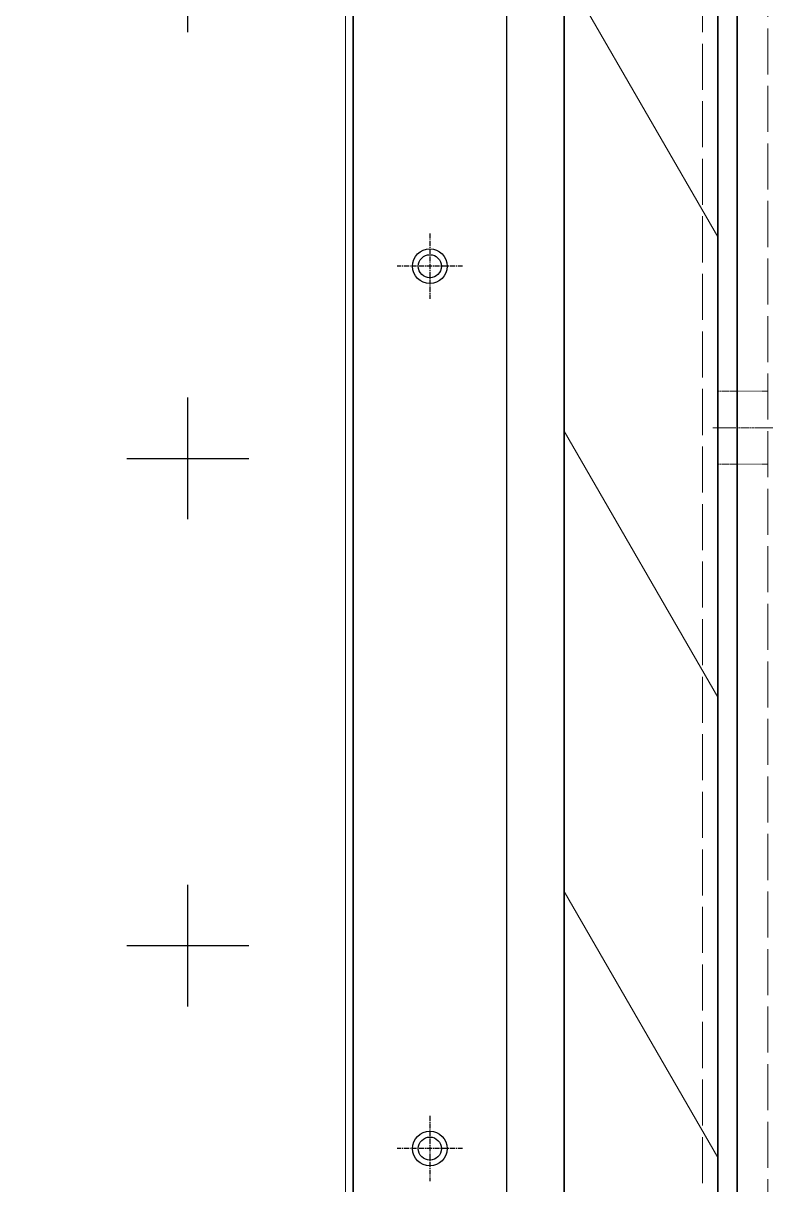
# Model space of a CAD drawing. Header units: millimetres. Extents: x 1817 to 34080, y 1746 to 24560.
# Drawn here: x 12176 to 12371.2, y 10958.9 to 11261.6 of the extents above; entities that cross this region are included whole.
import ezdxf

# ---------------------------------------------------------------- set-up
doc = ezdxf.new("R2010")
doc.units = ezdxf.units.MM
for name, pattern in [('CENTER', [2, 1.25, -0.25, 0.25, -0.25]), ('DASHDOT', [18.5, 12, -3, 0.5, -3]), ('DASHED', [15, 12, -3])]:
    doc.linetypes.add(name, pattern=pattern)
doc.layers.add('center', color=1, linetype='CENTER')

# ---------------------------------------------------------------- blocks, each defined once
blk = doc.blocks.new('A$C55E021B5')
at = {"color": 7, "lineweight": 35}
for p, q in [((1375, 38.5), (1375, 2102.5)), ((1415, 2102.5), (1415, 38.5)), ((1370, 2070.5), (1370, 209.79)), ((1370, 2070.5), (1370, 209.79)), ((1375, 70.5), (1375, 2070.5)), ((1375, 2070.5), (1375, 209.79))]:
    blk.add_line(p, q, dxfattribs=at)
at = {"color": 7, "linetype": 'DASHED', "lineweight": 13}
for p, q in [((1362, 2074.5), (1362, 66.5)), ((1370, 2074.5), (1370, 66.5)), ((1379, 1050.5), (1379, 38.5))]:
    blk.add_line(p, q, dxfattribs=at)
at = {"color": 7, "lineweight": 13, "ltscale": 0.133334}
for p, q in [((1415, 1054.47), (1375, 985.19)), ((1415, 934.47), (1375, 865.19)), ((1415, 814.47), (1375, 745.19))]:
    blk.add_line(p, q, dxfattribs=at)
at = {"color": 7, "linetype": 'DASHED', "lineweight": 13, "ltscale": 0.013334}
for p, q in [((1370, 944.91), (1362, 944.91)), ((1370, 925.91), (1362, 925.91))]:
    blk.add_line(p, q, dxfattribs=at)
at = {"color": 7, "linetype": 'DASHED', "lineweight": 13, "ltscale": 0.008333}
for p, q in [((1375, 944.91), (1370, 944.91)), ((1375, 925.91), (1370, 925.91))]:
    blk.add_line(p, q, dxfattribs=at)
at = {"color": 7, "linetype": 'DASHDOT', "lineweight": 13, "ltscale": 0.025999}
blk.add_line((1376.3, 935.41), (1360.7, 935.41), dxfattribs=at)
blk = doc.blocks.new('A$C3FF200C2')
for p, q in [((0, 805), (0, 0)), ((40, 805), (40, 0))]:
    blk.add_line(p, q)
blk = doc.blocks.new('sound-out')
h = blk.add_hatch()
h.set_pattern_fill('CROSS', color=5, scale=10)
h.set_pattern_definition([(0, (267663.48, 183677.65), (63.5, 63.5), [31.75, -95.25]), (90, (267679.356, 183661.77), (-63.5, 63.5), [31.75, -95.25])])
h.paths.add_polyline_path([(951574.78, 172739.86), (950874.78, 172739.86), (950874.78, 169261.86), (951574.78, 169261.86)])
at = {"lineweight": 5}
for p, q in [((951573.32, 172782.08), (951573.32, 169182.08)), ((951571.32, 169260.48), (951571.32, 172741.68))]:
    blk.add_line(p, q, dxfattribs=at)
blk = doc.blocks.new('1')
for p, q in [((12261.93, 13307.76), (12261.93, 9707.76)), ((12261.93, 10223.3), (12261.93, 12529.3))]:
    blk.add_line(p, q)
for centre, radius in [((12281.93, 11198.3), 4.5), ((12281.93, 11198.3), 3), ((12281.93, 10968.3), 4.5), ((12281.93, 10968.3), 3)]:
    blk.add_circle(centre, radius)
at = {"layer": 'center'}
for p, q in [((12281.93, 11206.8), (12281.93, 11189.8)), ((12290.43, 11198.3), (12273.43, 11198.3)), ((12281.93, 10976.8), (12281.93, 10959.8)), ((12290.43, 10968.3), (12273.43, 10968.3))]:
    blk.add_line(p, q, dxfattribs=at)
at = {"lineweight": 5}
blk.add_blockref('sound-out', (-939311.39, -159474.32), dxfattribs=at)
at = {"xscale": -1}
blk.add_blockref('A$C55E021B5', (13731.93, 10220.8), dxfattribs=at)
blk.add_blockref('A$C3FF200C2', (12261.93, 10913.3))

msp = doc.modelspace()

# ---------------------------------------------------------------- block references
msp.add_blockref('1', (0, 0))

doc.saveas('drawing.dxf')
